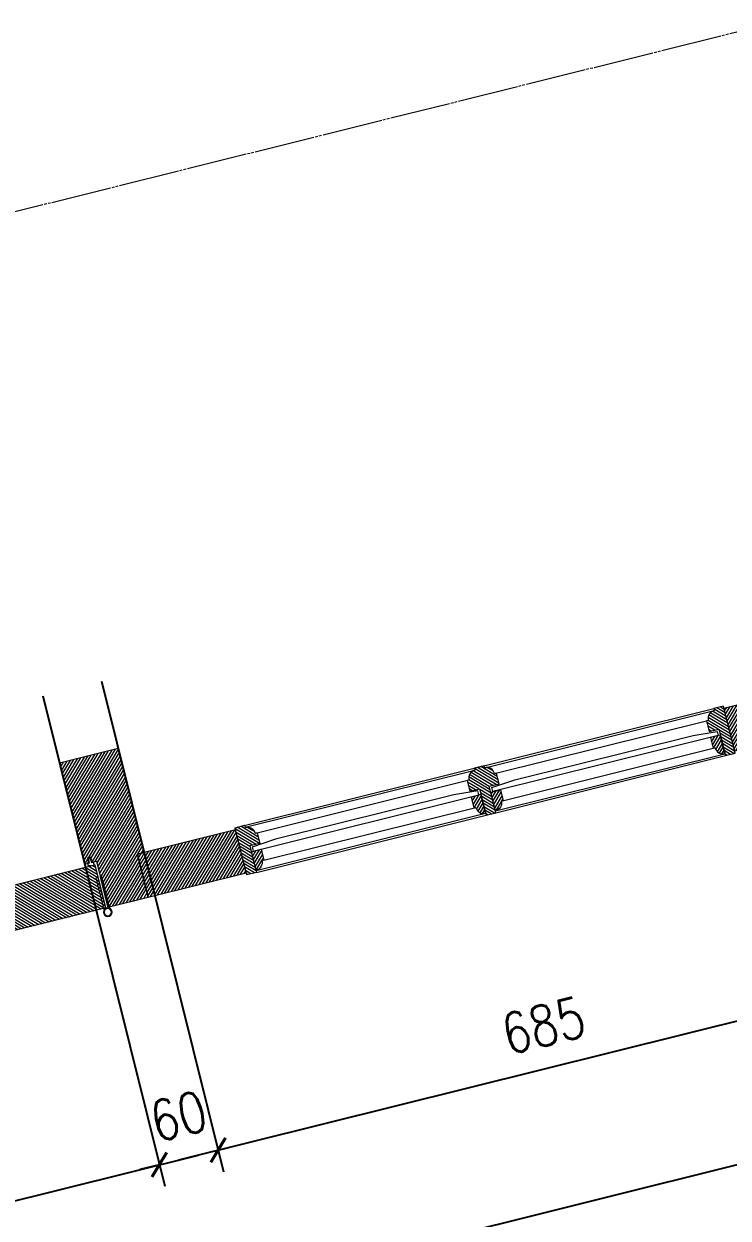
# Model space of a CAD drawing. Header units: inches. Extents: x 122939 to 389145, y 29603 to 574065.
# Drawn here: x 342922 to 343620, y 497658 to 498841 of the extents above; entities that cross this region are included whole.
import ezdxf

# ---------------------------------------------------------------- set-up
doc = ezdxf.new("R2010")
doc.units = ezdxf.units.IN
doc.header["$MEASUREMENT"] = 0
doc.linetypes.add('PHANTOM-Z', pattern=[69.2, 60, -1.4, 2.5, -1.4, 2.5, -1.4])
for name, color, linetype, lineweight in [('a-cut', 30, 'PHANTOM-Z', 18), ('A-Dim-ID', 9, 'Continuous', 20), ('GRC', 41, 'Continuous', 0)]:
    doc.layers.add(name, color=color, linetype=linetype, lineweight=lineweight)
doc.layers.add('FURNITURE', color=252, linetype='Continuous')
doc.styles.add('ST9', font='romans.shx', dxfattribs={"width": 0.8})
doc.dimstyles.new('DIM-20', dxfattribs={"dimscale": 1000, "dimtxt": 0.044, "dimasz": 0.035, "dimexe": 0.022, "dimexo": 0.022, "dimgap": 0.022, "dimtad": 1, "dimdec": 0, "dimzin": 0, "dimdsep": 46, "dimtxsty": 'ST9', "dimblk1": 'ARCHTICK', "dimblk2": 'ARCHTICK', "dimsah": 1, "dimcen": 0.088, "dimdle": 0.04, "dimclrd": 256, "dimclre": 256, "dimclrt": 3, "dimadec": 0, "dimazin": 0, "dimtfac": 1, "dimtdec": 0, "dimtix": 1, "dimtofl": 0, "dimtmove": 1, "dimatfit": 3, "dimldrblk": 'CLOSED', "dimfxl": 1, "dimtolj": 1, "dimtzin": 0, "dimarcsym": 0})
pattern_1 = [(135, (-4101.4994, -5827.568), (-1.76776695, -1.76776695), [])]
pattern_2 = [(135, (-3108.8667, -5827.568), (-1.76776695, -1.76776695), [])]
pattern_3 = [(135, (247.5, 0), (-1.76776695, -1.76776695), [])]

# ---------------------------------------------------------------- blocks, each defined once
blk = doc.blocks.new('_ARCHTICK')
at = {"color": 0, "linetype": 'ByBlock', "const_width": 0.15}
blk.add_lwpolyline([(-0.5, -0.5), (0.5, 0.5)], dxfattribs=at)
blk = doc.blocks.new('*D54')
at = {"layer": 'A-Dim-ID', "lineweight": -2, "transparency": 16777216}
for p, q in [((342941.1, 498175.5), (343061.9, 497689.8)), ((341184.2, 497245.3), (343095.4, 497720.8)), ((341107.5, 497719.3), (341228.4, 497233.6))]:
    blk.add_line(p, q, dxfattribs=at)
at = {"layer": 'Defpoints', "color": 0, "transparency": 16777216}
for p in [(342935.8, 498196.8), (341102.2, 497740.6), (343056.6, 497711.2)]:
    blk.add_point(p, dxfattribs=at)
at = {"layer": 'A-Dim-ID', "lineweight": -2, "transparency": 16777216, "xscale": 20, "yscale": 20, "zscale": 20}
for p, rotation in [((343056.6, 497711.2), 13.9714232829857), ((341223.1, 497255), 193.9714232829857)]:
    blk.add_blockref('_ARCHTICK', p, dxfattribs=dict(at, rotation=rotation))
at = {"layer": 'A-Dim-ID', "color": 3, "transparency": 16777216, "insert": (342129.7, 497523.8), "char_height": 40, "attachment_point": 5, "rotation": 13.9714, "style": 'ST9'}
blk.add_mtext('\\A1;1889', dxfattribs=at)
blk = doc.blocks.new('_CLOSED')
at = {"color": 0, "linetype": 'ByBlock'}
for p, q in [((-1, 0.167), (0, 0)), ((-1, 0.167), (-1, -0.167)), ((0, 0), (-1, -0.167)), ((0, 0), (-1, 0))]:
    blk.add_line(p, q, dxfattribs=at)
blk = doc.blocks.new('*D71')
at = {"layer": 'A-Dim-ID', "lineweight": -2, "transparency": 16777216}
for p, q in [((345689.9, 498250.2), (345701.4, 498204.2)), ((338612.7, 496463.2), (345734.9, 498235.2)), ((338651.2, 496474.4), (338646.2, 496494.2))]:
    blk.add_line(p, q, dxfattribs=at)
at = {"layer": 'Defpoints', "color": 0, "transparency": 16777216}
for p in [(345684.6, 498271.6, 0), (345696.1, 498225.5), (338656.5, 496453.1, 0)]:
    blk.add_point(p, dxfattribs=at)
at = {"layer": 'A-Dim-ID', "lineweight": -2, "transparency": 16777216, "xscale": 20, "yscale": 20, "zscale": 20}
for p, rotation in [((345696.1, 498225.5), 13.9714232829857), ((338651.5, 496472.9), 193.9714232829857)]:
    blk.add_blockref('_ARCHTICK', p, dxfattribs=dict(at, rotation=rotation))
at = {"layer": 'A-Dim-ID', "color": 3, "transparency": 16777216, "insert": (342163.7, 497389.9), "char_height": 40, "attachment_point": 5, "rotation": 13.9714, "style": 'ST9'}
blk.add_mtext('\\A1;7259', dxfattribs=at)
blk = doc.blocks.new('A$C276B60FF')
at = {"layer": 'FURNITURE', "color": 0, "lineweight": 5}
for p, q in [((4, -4.7, -468.2), (5.3, -3.4, -468.2)), ((4, -6.4, -468.2), (5.2, -5.2, -468.2)), ((5.2, -4.4, -468.2), (4.2, -4.9, -468.2)), ((5.1, -6.2, -468.2), (4.2, -6.6, -468.2)), ((8, -4.7, -468.2), (6.7, -3.4, -468.2)), ((6.8, -4.4, -468.2), (7.9, -4.9, -468.2)), ((8, -6.4, -468.2), (6.9, -5.2, -468.2)), ((6.9, -6.2, -468.2), (7.9, -6.6, -468.2))]:
    blk.add_line(p, q, dxfattribs=at)
at = {"layer": 'FURNITURE', "color": 0, "lineweight": 5, "elevation": -468.2}
for points in [[(3, -9.9), (3, -7.9, -0.371091), (3.5, -7.4, -0.011049), (5, -7.3, -0.011049)], [(7, -7.3, -0.01116), (8.5, -7.4, -0.382087), (9, -7.9), (9, -9, -0.302252), (8.7, -9.5, -0.080721), (3.5, -10.4, -0.418), (3, -9.9)], [(6.7, -3.4), (6.7, -2.9, 0.873613), (5.4, -3), (5.3, -3.4)]]:
    blk.add_lwpolyline(points, format="xyb", dxfattribs=at)
for points in [[(5.1, -6.2), (5, -7.3)], [(5.2, -4.4), (5.2, -5.2)], [(6.9, -5.2), (6.8, -4.4)], [(7, -7.3), (6.9, -6.2)]]:
    blk.add_lwpolyline(points, dxfattribs=at)
at = {"layer": 'FURNITURE', "color": 0, "lineweight": 5}
for centre, start, end in [((4.1, -4.8, -468.2), 141.1325, 292.0729), ((4.1, -6.5, -468.2), 141.1325, 292.0729), ((7.9, -4.8, -468.2), 247.9271, 38.8675), ((7.9, -6.5, -468.2), 247.9271, 38.8675)]:
    blk.add_arc(centre, 0.1, start, end, dxfattribs=at)
blk = doc.blocks.new('french door top')
at = {"lineweight": 0}
h = blk.add_hatch(dxfattribs=at)
h.set_pattern_fill('ANSI31', color=8, scale=20, angle=90)
h.paths.add_polyline_path([(5903.7, 5862.5), (6003.7, 5862.5), (6003.7, 5906.5), (5903.7, 5906.5)])
h = blk.add_hatch(dxfattribs=at)
h.set_pattern_fill('ANSI31', color=8, scale=20)
h.paths.add_polyline_path([(6003.7, 5860.5), (6013.7, 5860.5), (6013.7, 5887.5), (6023.7, 5887.5), (6023.7, 5898.5), (6021.7, 5898.5, 0.414214), (6013.7, 5906.5), (6013.7, 5908.5), (6003.7, 5908.5)])
h = blk.add_hatch(dxfattribs=at)
h.set_pattern_fill('ANSI31', color=8, scale=20)
edge = h.paths.add_edge_path()
edge.add_line((6251.2, 5860.5), (6251.2, 5887.5))
edge.add_line((6251.2, 5887.5), (6241.2, 5887.5))
edge.add_line((6241.2, 5887.5), (6241.2, 5898.5))
edge.add_line((6241.2, 5898.5), (6243.2, 5898.5))
edge.add_arc((6251.2, 5898.5), 8, 90, 180, ccw=False)
edge.add_line((6251.2, 5906.5), (6251.2, 5908.5))
edge.add_line((6251.2, 5908.5), (6261.2, 5908.5))
edge.add_line((6261.2, 5908.5), (6261.2, 5906.5))
edge.add_arc((6261.2, 5898.5), 8, 0, 90, ccw=False)
edge.add_line((6269.2, 5898.5), (6271.2, 5898.5))
edge.add_line((6271.2, 5898.5), (6271.2, 5887.5))
edge.add_line((6271.2, 5887.5), (6261.2, 5887.5))
edge.add_line((6261.2, 5887.5), (6261.2, 5860.5))
edge.add_line((6261.2, 5860.5), (6251.2, 5860.5))
h = blk.add_hatch(dxfattribs=at)
h.set_pattern_fill('ANSI31', color=8, scale=20)
h.set_pattern_definition([(45, (247.5, 0), (-1.76776695, 1.76776695), [])])
edge = h.paths.add_edge_path()
edge.add_line((6498.7, 5860.5), (6498.7, 5887.5))
edge.add_line((6498.7, 5887.5), (6488.7, 5887.5))
edge.add_line((6488.7, 5887.5), (6488.7, 5898.5))
edge.add_line((6488.7, 5898.5), (6490.7, 5898.5))
edge.add_arc((6498.7, 5898.5), 8, 90, 180, ccw=False)
edge.add_line((6498.7, 5906.5), (6498.7, 5908.5))
edge.add_line((6498.7, 5908.5), (6508.7, 5908.5))
edge.add_line((6508.7, 5908.5), (6508.7, 5906.5))
edge.add_arc((6508.7, 5898.5), 8, 0, 90, ccw=False)
edge.add_line((6516.7, 5898.5), (6518.7, 5898.5))
edge.add_line((6518.7, 5898.5), (6518.7, 5887.5))
edge.add_line((6518.7, 5887.5), (6508.7, 5887.5))
edge.add_line((6508.7, 5887.5), (6508.7, 5860.5))
edge.add_line((6508.7, 5860.5), (6498.7, 5860.5))
h = blk.add_hatch(dxfattribs=at)
h.set_pattern_fill('ANSI31', color=8, scale=20)
h.paths.add_polyline_path([(6736.2, 5898.5), (6738.2, 5898.5, -0.414214), (6746.2, 5906.5), (6746.2, 5908.5), (6756.2, 5908.5), (6756.2, 5860.5), (6746.2, 5860.5), (6746.2, 5887.5), (6736.2, 5887.5)])
h = blk.add_hatch(dxfattribs=at)
h.set_pattern_fill('ANSI31', color=8, scale=20, angle=90)
edge = h.paths.add_edge_path()
edge.add_line((6856.2, 5862.5), (6756.2, 5862.5))
edge.add_line((6756.2, 5862.5), (6756.2, 5906.5))
edge.add_line((6756.2, 5906.5), (6855.8, 5906.5))
edge.add_line((6855.8, 5906.5), (6855.8, 5862.5))
h = blk.add_hatch(dxfattribs=at)
h.set_pattern_fill('ANSI31', color=8, scale=20, angle=90)
h.paths.add_polyline_path([(6023.7, 5881.5), (6013.7, 5881.5), (6013.7, 5862.5, 0.414214), (6021.7, 5870.5), (6023.7, 5870.5)])
h = blk.add_hatch(dxfattribs=at)
h.set_pattern_fill('ANSI31', color=8, scale=20, angle=90)
edge = h.paths.add_edge_path()
edge.add_line((6251.2, 5862.5), (6251.2, 5881.5))
edge.add_line((6251.2, 5881.5), (6241.2, 5881.5))
edge.add_line((6241.2, 5881.5), (6241.2, 5870.5))
edge.add_line((6241.2, 5870.5), (6243.2, 5870.5))
edge.add_arc((6251.2, 5870.5), 8, 180, 270)
h = blk.add_hatch(dxfattribs=at)
h.set_pattern_fill('ANSI31', color=8, scale=20, angle=90)
edge = h.paths.add_edge_path()
edge.add_line((6261.2, 5862.5), (6261.2, 5881.5))
edge.add_line((6261.2, 5881.5), (6271.2, 5881.5))
edge.add_line((6271.2, 5881.5), (6271.2, 5870.5))
edge.add_line((6271.2, 5870.5), (6269.2, 5870.5))
edge.add_arc((6261.2, 5870.5), 8, -90, 0, ccw=False)
h = blk.add_hatch(dxfattribs=at)
h.set_pattern_fill('ANSI31', color=8, scale=20, angle=90)
h.set_pattern_definition(pattern_3)
edge = h.paths.add_edge_path()
edge.add_line((6498.7, 5862.5), (6498.7, 5881.5))
edge.add_line((6498.7, 5881.5), (6488.7, 5881.5))
edge.add_line((6488.7, 5881.5), (6488.7, 5870.5))
edge.add_line((6488.7, 5870.5), (6490.7, 5870.5))
edge.add_arc((6498.7, 5870.5), 8, 180, 270)
h = blk.add_hatch(dxfattribs=at)
h.set_pattern_fill('ANSI31', color=8, scale=20, angle=90)
h.set_pattern_definition(pattern_3)
edge = h.paths.add_edge_path()
edge.add_line((6508.7, 5862.5), (6508.7, 5881.5))
edge.add_line((6508.7, 5881.5), (6518.7, 5881.5))
edge.add_line((6518.7, 5881.5), (6518.7, 5870.5))
edge.add_line((6518.7, 5870.5), (6516.7, 5870.5))
edge.add_arc((6508.7, 5870.5), 8, -90, 0, ccw=False)
h = blk.add_hatch(dxfattribs=at)
h.set_pattern_fill('ANSI31', color=8, scale=20, angle=90)
h.paths.add_polyline_path([(6736.2, 5881.5), (6746.2, 5881.5), (6746.2, 5862.5, -0.414214), (6738.2, 5870.5), (6736.2, 5870.5)])
at = {"color": 8, "lineweight": 0}
for p, q in [((6746.2, 5908.5), (6013.7, 5908.5)), ((6251.2, 5906.5), (6013.7, 5906.5)), ((6498.7, 5906.5), (6261.2, 5906.5)), ((6746.2, 5906.5), (6508.7, 5906.5)), ((6243.2, 5898.5), (6021.7, 5898.5)), ((6490.7, 5898.5), (6269.2, 5898.5)), ((6736.2, 5898.5), (6516.7, 5898.5)), ((6243.2, 5870.5), (6021.7, 5870.5)), ((6490.7, 5870.5), (6269.2, 5870.5)), ((6736.2, 5870.5), (6516.7, 5870.5)), ((6251.2, 5862.5), (6013.7, 5862.5)), ((6746.2, 5860.5), (6013.7, 5860.5)), ((6498.7, 5862.5), (6261.2, 5862.5)), ((6746.2, 5862.5), (6508.7, 5862.5))]:
    blk.add_line(p, q, dxfattribs=at)
at = {"color": 0, "lineweight": -2, "elevation": 0}
for points in [[(5903.7, 5862.5), (6003.7, 5862.5), (6003.7, 5906.5), (5903.7, 5906.5), (5903.7, 5862.5)], [(6856.2, 5862.5), (6756.2, 5862.5), (6756.2, 5906.5), (6855.8, 5906.5), (6855.8, 5862.5)]]:
    blk.add_lwpolyline(points, dxfattribs=at)
for points in [[(6013.7, 5860.5), (6003.7, 5860.5), (6003.7, 5908.5), (6013.7, 5908.5), (6013.7, 5906.5, -0.414214), (6021.7, 5898.5), (6023.7, 5898.5), (6023.7, 5887.5), (6013.7, 5887.5), (6013.7, 5860.5)], [(6746.2, 5860.5), (6756.2, 5860.5), (6756.2, 5908.5), (6746.2, 5908.5), (6746.2, 5906.5, 0.414214), (6738.2, 5898.5), (6736.2, 5898.5), (6736.2, 5887.5), (6746.2, 5887.5), (6746.2, 5860.5)], [(6013.7, 5862.5), (6013.7, 5881.5), (6023.7, 5881.5), (6023.7, 5870.5), (6021.7, 5870.5, -0.414214), (6013.7, 5862.5, 1)], [(6251.2, 5862.5), (6251.2, 5881.5), (6241.2, 5881.5), (6241.2, 5870.5), (6243.2, 5870.5, 0.414214), (6251.2, 5862.5, -1)], [(6261.2, 5862.5), (6261.2, 5881.5), (6271.2, 5881.5), (6271.2, 5870.5), (6269.2, 5870.5, -0.414214), (6261.2, 5862.5, 1)], [(6746.2, 5862.5), (6746.2, 5881.5), (6736.2, 5881.5), (6736.2, 5870.5), (6738.2, 5870.5, 0.414214), (6746.2, 5862.5, -1)]]:
    blk.add_lwpolyline(points, format="xyb", dxfattribs=at)
blk.add_lwpolyline([(6251.2, 5860.5), (6251.2, 5887.5), (6241.2, 5887.5), (6241.2, 5898.5), (6243.2, 5898.5, -0.414214), (6251.2, 5906.5), (6251.2, 5908.5), (6261.2, 5908.5), (6261.2, 5906.5, -0.414214), (6269.2, 5898.5), (6271.2, 5898.5), (6271.2, 5887.5), (6261.2, 5887.5), (6261.2, 5860.5)], format="xyb", close=True, dxfattribs=at)
at = {"color": 0, "lineweight": -2}
blk.add_lwpolyline([(6508.7, 5860.5), (6508.7, 5887.5), (6518.7, 5887.5), (6518.7, 5898.5), (6516.7, 5898.5, 0.414214), (6508.7, 5906.5), (6508.7, 5908.5), (6498.7, 5908.5), (6498.7, 5906.5, 0.414214), (6490.7, 5898.5), (6488.7, 5898.5), (6488.7, 5887.5), (6498.7, 5887.5), (6498.7, 5860.5)], format="xyb", close=True, dxfattribs=at)
at = {"color": 0, "elevation": 0}
for points in [[(6040, 5887.7), (6015.7, 5885.7), (6015.7, 5881.7), (6249.2, 5881.7), (6249.2, 5885.7), (6225, 5887.7)], [(6535, 5887.7), (6510.7, 5885.7), (6510.7, 5881.7), (6744.2, 5881.7), (6744.2, 5885.7), (6720, 5887.7)]]:
    blk.add_lwpolyline(points, close=True, dxfattribs=at)
at = {"color": 0}
blk.add_lwpolyline([(6287.5, 5887.7), (6263.2, 5885.7), (6263.2, 5881.7), (6496.7, 5881.7), (6496.7, 5885.7), (6472.5, 5887.7)], close=True, dxfattribs=at)
at = {"color": 0, "lineweight": -2}
for points in [[(6498.7, 5862.5), (6498.7, 5881.5), (6488.7, 5881.5), (6488.7, 5870.5), (6490.7, 5870.5, 0.414214), (6498.7, 5862.5, -1)], [(6508.7, 5862.5), (6508.7, 5881.5), (6518.7, 5881.5), (6518.7, 5870.5), (6516.7, 5870.5, -0.414214), (6508.7, 5862.5, 1)]]:
    blk.add_lwpolyline(points, format="xyb", dxfattribs=at)
blk = doc.blocks.new('A$C419e398c')
at = {"lineweight": 0}
h = blk.add_hatch(dxfattribs=at)
h.set_pattern_fill('ANSI31', color=8, scale=20, angle=90)
h.set_pattern_definition(pattern_1)
h.paths.add_polyline_path([(2804.7, 372.3), (2804.7, 266.3), (2744.7, 266.3), (2744.7, 369.3), (2749.7, 369.3), (2749.7, 363.3), (2751.7, 363.3), (2751.7, 369.3), (2756.7, 369.3), (2756.7, 416.3), (2798, 416.3), (2798, 372.3)])
h = blk.add_hatch(dxfattribs=at)
h.set_pattern_fill('ANSI31', color=8, scale=20, angle=90)
h.set_pattern_definition(pattern_1)
h.paths.add_polyline_path([(2798, 416.3), (2898, 416.3), (2898, 372.3), (2798, 372.3)])
h = blk.add_hatch(dxfattribs=at)
h.set_pattern_fill('ANSI31', color=8, scale=20)
h.set_pattern_definition([(45, (-4103.5846, -5827.568), (-1.76776695, 1.76776695), [])])
h.paths.add_polyline_path([(2917.9, 380.3), (2915.9, 380.3, -0.414214), (2907.9, 372.3), (2907.9, 370.3), (2897.9, 370.3), (2897.9, 418.3), (2907.9, 418.3), (2907.9, 391.3), (2917.9, 391.3)])
h = blk.add_hatch(dxfattribs=at)
h.set_pattern_fill('ANSI31', color=8, scale=20, angle=90)
h.set_pattern_definition([(135, (-4103.5846, -5827.568), (-1.76776695, -1.76776695), [])])
h.paths.add_polyline_path([(2917.9, 397.3), (2907.9, 397.3), (2907.9, 416.3, -0.414214), (2915.9, 408.3), (2917.9, 408.3)])
h = blk.add_hatch(dxfattribs=at)
h.set_pattern_fill('ANSI31', color=8, scale=20)
h.set_pattern_definition([(45, (-3108.8667, -5827.568), (-1.76776695, 1.76776695), [])])
edge = h.paths.add_edge_path()
edge.add_line((3142.4, 418.3), (3142.4, 391.3))
edge.add_line((3142.4, 391.3), (3132.4, 391.3))
edge.add_line((3132.4, 391.3), (3132.4, 380.3))
edge.add_line((3132.4, 380.3), (3134.4, 380.3))
edge.add_arc((3142.4, 380.3), 8, 179.9999, 269.9999)
edge.add_line((3142.4, 372.3), (3142.4, 370.3))
edge.add_line((3142.4, 370.3), (3152.4, 370.3))
edge.add_line((3152.4, 370.3), (3152.4, 372.3))
edge.add_arc((3152.4, 380.3), 8, 269.9999, 359.9999)
edge.add_line((3160.4, 380.3), (3162.4, 380.3))
edge.add_line((3162.4, 380.3), (3162.4, 391.3))
edge.add_line((3162.4, 391.3), (3152.4, 391.3))
edge.add_line((3152.4, 391.3), (3152.4, 418.3))
edge.add_line((3152.4, 418.3), (3142.4, 418.3))
h = blk.add_hatch(dxfattribs=at)
h.set_pattern_fill('ANSI31', color=8, scale=20, angle=90)
h.set_pattern_definition(pattern_2)
edge = h.paths.add_edge_path()
edge.add_line((3142.4, 416.3), (3142.4, 397.3))
edge.add_line((3142.4, 397.3), (3132.4, 397.3))
edge.add_line((3132.4, 397.3), (3132.4, 408.3))
edge.add_line((3132.4, 408.3), (3134.4, 408.3))
edge.add_arc((3142.4, 408.3), 8, 89.9999, 179.9999, ccw=False)
h = blk.add_hatch(dxfattribs=at)
h.set_pattern_fill('ANSI31', color=8, scale=20, angle=90)
h.set_pattern_definition(pattern_2)
edge = h.paths.add_edge_path()
edge.add_line((3152.4, 416.3), (3152.4, 397.3))
edge.add_line((3152.4, 397.3), (3162.4, 397.3))
edge.add_line((3162.4, 397.3), (3162.4, 408.3))
edge.add_line((3162.4, 408.3), (3160.4, 408.3))
edge.add_arc((3152.4, 408.3), 8, 359.9999, 449.9999)
h = blk.add_hatch(dxfattribs=at)
h.set_pattern_fill('ANSI31', color=8, scale=20)
h.set_pattern_definition([(45, (-3359.5162, -5827.568), (-1.76776695, 1.76776695), [])])
h.paths.add_polyline_path([(3376.7, 380.3), (3378.7, 380.3, 0.414214), (3386.7, 372.3), (3386.7, 370.3), (3396.7, 370.3), (3396.7, 418.3), (3386.7, 418.3), (3386.7, 391.3), (3376.7, 391.3)])
h = blk.add_hatch(dxfattribs=at)
h.set_pattern_fill('ANSI31', color=8, scale=20, angle=90)
h.set_pattern_definition([(135, (-3359.5162, -5827.568), (-1.76776695, -1.76776695), [])])
h.paths.add_polyline_path([(3376.7, 397.3), (3386.7, 397.3), (3386.7, 416.3, 0.414214), (3378.7, 408.3), (3376.7, 408.3)])
h = blk.add_hatch(dxfattribs=at)
h.set_pattern_fill('ANSI31', color=8, scale=20, angle=90)
h.set_pattern_definition(pattern_1)
h.paths.add_polyline_path([(3496.7, 416.3), (3396.7, 416.3), (3396.7, 372.3), (3496.7, 372.3)])
at = {"color": 252}
for p, q in [((2752.6, 417.8, 0), (2752.6, 385.2, 0)), ((2754.3, 385.2, 0), (2754.3, 416.8, 0)), ((2756.7, 385.2, 0), (2756.7, 416.8, 0)), ((2758.4, 417.8, 0), (2758.4, 385.2, 0))]:
    blk.add_line(p, q, dxfattribs=at)
at = {"color": 8, "lineweight": 0}
for p, q in [((2908, 418.3, 0), (3386.7, 418.3, 0)), ((2908, 416.3, 0), (3142.4, 416.3, 0)), ((3152.4, 416.3, 0), (3386.7, 416.3, 0)), ((2918, 408.3, 0), (3134.4, 408.3, 0)), ((3160.4, 408.3, 0), (3376.7, 408.3, 0)), ((2918, 380.3, 0), (3134.4, 380.3, 0)), ((3160.4, 380.3, 0), (3376.7, 380.3, 0)), ((2904.5, 370.3, 0), (3386.7, 370.3, 0)), ((2908, 372.3, 0), (3142.4, 372.3, 0)), ((3152.4, 372.3, 0), (3386.7, 372.3, 0))]:
    blk.add_line(p, q, dxfattribs=at)
at = {"color": 0, "lineweight": -2}
blk.add_line((3141, 407.8, 0), (3141, 407.8, 0), dxfattribs=at)
at = {"color": 0, "lineweight": -2, "elevation": 0}
blk.add_lwpolyline([(2804.7, 372.3), (2804.7, 266.3), (2744.7, 266.3), (2744.7, 369.3), (2749.7, 369.3), (2749.7, 363.3), (2751.7, 363.3), (2751.7, 369.3), (2756.7, 369.3), (2756.7, 416.3), (2798, 416.3), (2798, 372.3)], close=True, dxfattribs=at)
for points in [[(2798, 416.3), (2898, 416.3), (2898, 372.3), (2798, 372.3), (2798, 416.3)], [(3496.7, 416.3), (3396.7, 416.3), (3396.7, 372.3), (3496.7, 372.3), (3496.7, 416.3)]]:
    blk.add_lwpolyline(points, dxfattribs=at)
for points in [[(2908, 418.3), (2898, 418.3), (2898, 370.3), (2908, 370.3), (2908, 372.3, 0.414214), (2916, 380.3), (2918, 380.3), (2918, 391.3), (2908, 391.3), (2908, 418.3)], [(2908, 416.3), (2908, 397.3), (2918, 397.3), (2918, 408.3), (2916, 408.3, 0.414214), (2908, 416.3, -1)], [(3142.4, 416.3), (3142.4, 397.3), (3132.4, 397.3), (3132.4, 408.3), (3134.4, 408.3, -0.414214), (3142.4, 416.3, 1)], [(3152.4, 416.3), (3152.4, 397.3), (3162.4, 397.3), (3162.4, 408.3), (3160.4, 408.3, 0.414214), (3152.4, 416.3, -1)], [(3386.7, 418.3), (3396.7, 418.3), (3396.7, 370.3), (3386.7, 370.3), (3386.7, 372.3, -0.414214), (3378.7, 380.3), (3376.7, 380.3), (3376.7, 391.3), (3386.7, 391.3), (3386.7, 418.3)], [(3386.7, 416.3), (3386.7, 397.3), (3376.7, 397.3), (3376.7, 408.3), (3378.7, 408.3, -0.414214), (3386.7, 416.3, 1)]]:
    blk.add_lwpolyline(points, format="xyb", dxfattribs=at)
blk.add_lwpolyline([(3152.4, 418.3), (3152.4, 391.3), (3162.4, 391.3), (3162.4, 380.3), (3160.4, 380.3, -0.414214), (3152.4, 372.3), (3152.4, 370.3), (3142.4, 370.3), (3142.4, 372.3, -0.414214), (3134.4, 380.3), (3132.4, 380.3), (3132.4, 391.3), (3142.4, 391.3), (3142.4, 418.3)], format="xyb", close=True, dxfattribs=at)
at = {"color": 0, "elevation": 0}
for points in [[(2934.3, 391.1), (2910, 393.1), (2910, 397.1), (3140.4, 397.1), (3140.4, 393.1), (3116.1, 391.1)], [(3360.5, 391.1), (3384.7, 393.1), (3384.7, 397.1), (3154.4, 397.1), (3154.4, 393.1), (3178.6, 391.1)]]:
    blk.add_lwpolyline(points, close=True, dxfattribs=at)
at = {"color": 252}
for radius in [4.31, 3.53]:
    blk.add_circle((2755.5, 421, 0), radius, dxfattribs=at)
at = {"color": 0, "xscale": -1, "rotation": 179.9998846857269}
blk.add_blockref('french door top', (-4101.5, 6278.8, 0), dxfattribs=at)
at = {"rotation": 179.999884685727}
blk.add_blockref('A$C276B60FF', (2756.7, 362, 468.2), dxfattribs=at)
blk = doc.blocks.new('floor plan')
at = {"xscale": -1, "rotation": 179.9997670953166}
blk.add_blockref('A$C419e398c', (-1831.9, -152.3, 0), dxfattribs=at)
blk = doc.blocks.new('*D186')
at = {"layer": 'A-Dim-ID', "lineweight": -2, "transparency": 16777216}
for p, q in [((342999.3, 498189.9), (343120.2, 497704.3)), ((343722.4, 498121.8), (343785.2, 497869.8)), ((343076, 497716), (343818.7, 497900.8))]:
    blk.add_line(p, q, dxfattribs=at)
at = {"layer": 'Defpoints', "color": 0, "transparency": 16777216}
for p in [(342994, 498211.3), (343717.1, 498143.2), (343779.8, 497891.1)]:
    blk.add_point(p, dxfattribs=at)
at = {"layer": 'A-Dim-ID', "lineweight": -2, "transparency": 16777216, "xscale": 20, "yscale": 20, "zscale": 20}
for p, rotation in [((343779.8, 497891.1), 13.9714232829857), ((343114.9, 497725.7), 193.9714232829857)]:
    blk.add_blockref('_ARCHTICK', p, dxfattribs=dict(at, rotation=rotation))
at = {"layer": 'A-Dim-ID', "color": 3, "transparency": 16777216, "insert": (343437.2, 497849.1), "char_height": 40, "attachment_point": 5, "rotation": 13.9714, "style": 'ST9'}
blk.add_mtext('\\A1;685', dxfattribs=at)
blk = doc.blocks.new('*D366')
at = {"layer": 'A-Dim-ID', "lineweight": -2, "transparency": 16777216}
for p, q in [((342999.3, 498189.9), (343120.2, 497704.3)), ((342941.1, 498175.5), (343061.9, 497689.8)), ((343114.9, 497725.7), (343134.3, 497730.5)), ((343056.6, 497711.2), (343037.2, 497706.3))]:
    blk.add_line(p, q, dxfattribs=at)
at = {"layer": 'Defpoints', "color": 0, "transparency": 16777216}
for p in [(342994, 498211.3), (342935.8, 498196.8), (343056.6, 497711.2)]:
    blk.add_point(p, dxfattribs=at)
at = {"layer": 'A-Dim-ID', "lineweight": -2, "transparency": 16777216, "xscale": 20, "yscale": 20, "zscale": 20}
for p, rotation in [((343114.9, 497725.7), 193.9714232827755), ((343056.6, 497711.2), 13.97142328277553)]:
    blk.add_blockref('_ARCHTICK', p, dxfattribs=dict(at, rotation=rotation))
at = {"layer": 'A-Dim-ID', "color": 3, "transparency": 16777216, "insert": (343075.6, 497759.2), "char_height": 40, "attachment_point": 5, "rotation": 13.9714, "style": 'ST9'}
blk.add_mtext('\\A1;60', dxfattribs=at)

msp = doc.modelspace()

# ---------------------------------------------------------------- dimensions: what is measured, and where the dimension line sits
at = {"layer": 'A-Dim-ID'}
for base, p1, p2, picture, middle in [((345696.056, 498225.516, 0), (338656.462, 496453.092, 0), (345684.595, 498271.58, 0), '*D71', (342163.66, 497389.942, 0)), ((343056.627, 497711.174, 0), (341102.23, 497740.615, 0), (342935.803, 498196.801, 0), '*D54', (342129.7, 497523.836, 0))]:
    dim = msp.add_linear_dim(base=base, p1=p1, p2=p2, angle=13.971423, dimstyle='DIM-20', override={"dimtxt": 0.04, "dimasz": 0.02}, dxfattribs=at)
    dim.commit()
    dim.dimension.update_dxf_attribs({"geometry": picture, "text_midpoint": middle})

# ---------------------------------------------------------------- next in the draw order: block references
at = {"layer": 'GRC', "rotation": 13.9714232829857}
msp.add_blockref('floor plan', (341970.824, 498294.599, 0), dxfattribs=at)

# ---------------------------------------------------------------- next in the draw order: linework, layer by layer
at = {"layer": 'a-cut'}
msp.add_line((337174.996, 497227.239, 0), (346568.626, 499564.358, 0), dxfattribs=at)

# ---------------------------------------------------------------- next in the draw order: dimensions: what is measured, and where the dimension line sits
at = {"layer": 'A-Dim-ID'}
for base, p1, p2, angle, picture, middle in [((343056.627, 497711.174, 0), (342994.027, 498211.291, 0), (342935.802, 498196.805, 0), 193.971423, '*D366', (343075.599, 497759.174, 0)), ((343779.844, 497891.109, 0), (342994.028, 498211.287, 0), (343717.13, 498143.174, 0), 13.971423, '*D186', (343437.207, 497849.142, 0))]:
    dim = msp.add_linear_dim(base=base, p1=p1, p2=p2, angle=angle, dimstyle='DIM-20', override={"dimtxt": 0.04, "dimasz": 0.02}, dxfattribs=at)
    dim.commit()
    dim.dimension.update_dxf_attribs({"geometry": picture, "text_midpoint": middle})

doc.saveas('drawing.dxf')
